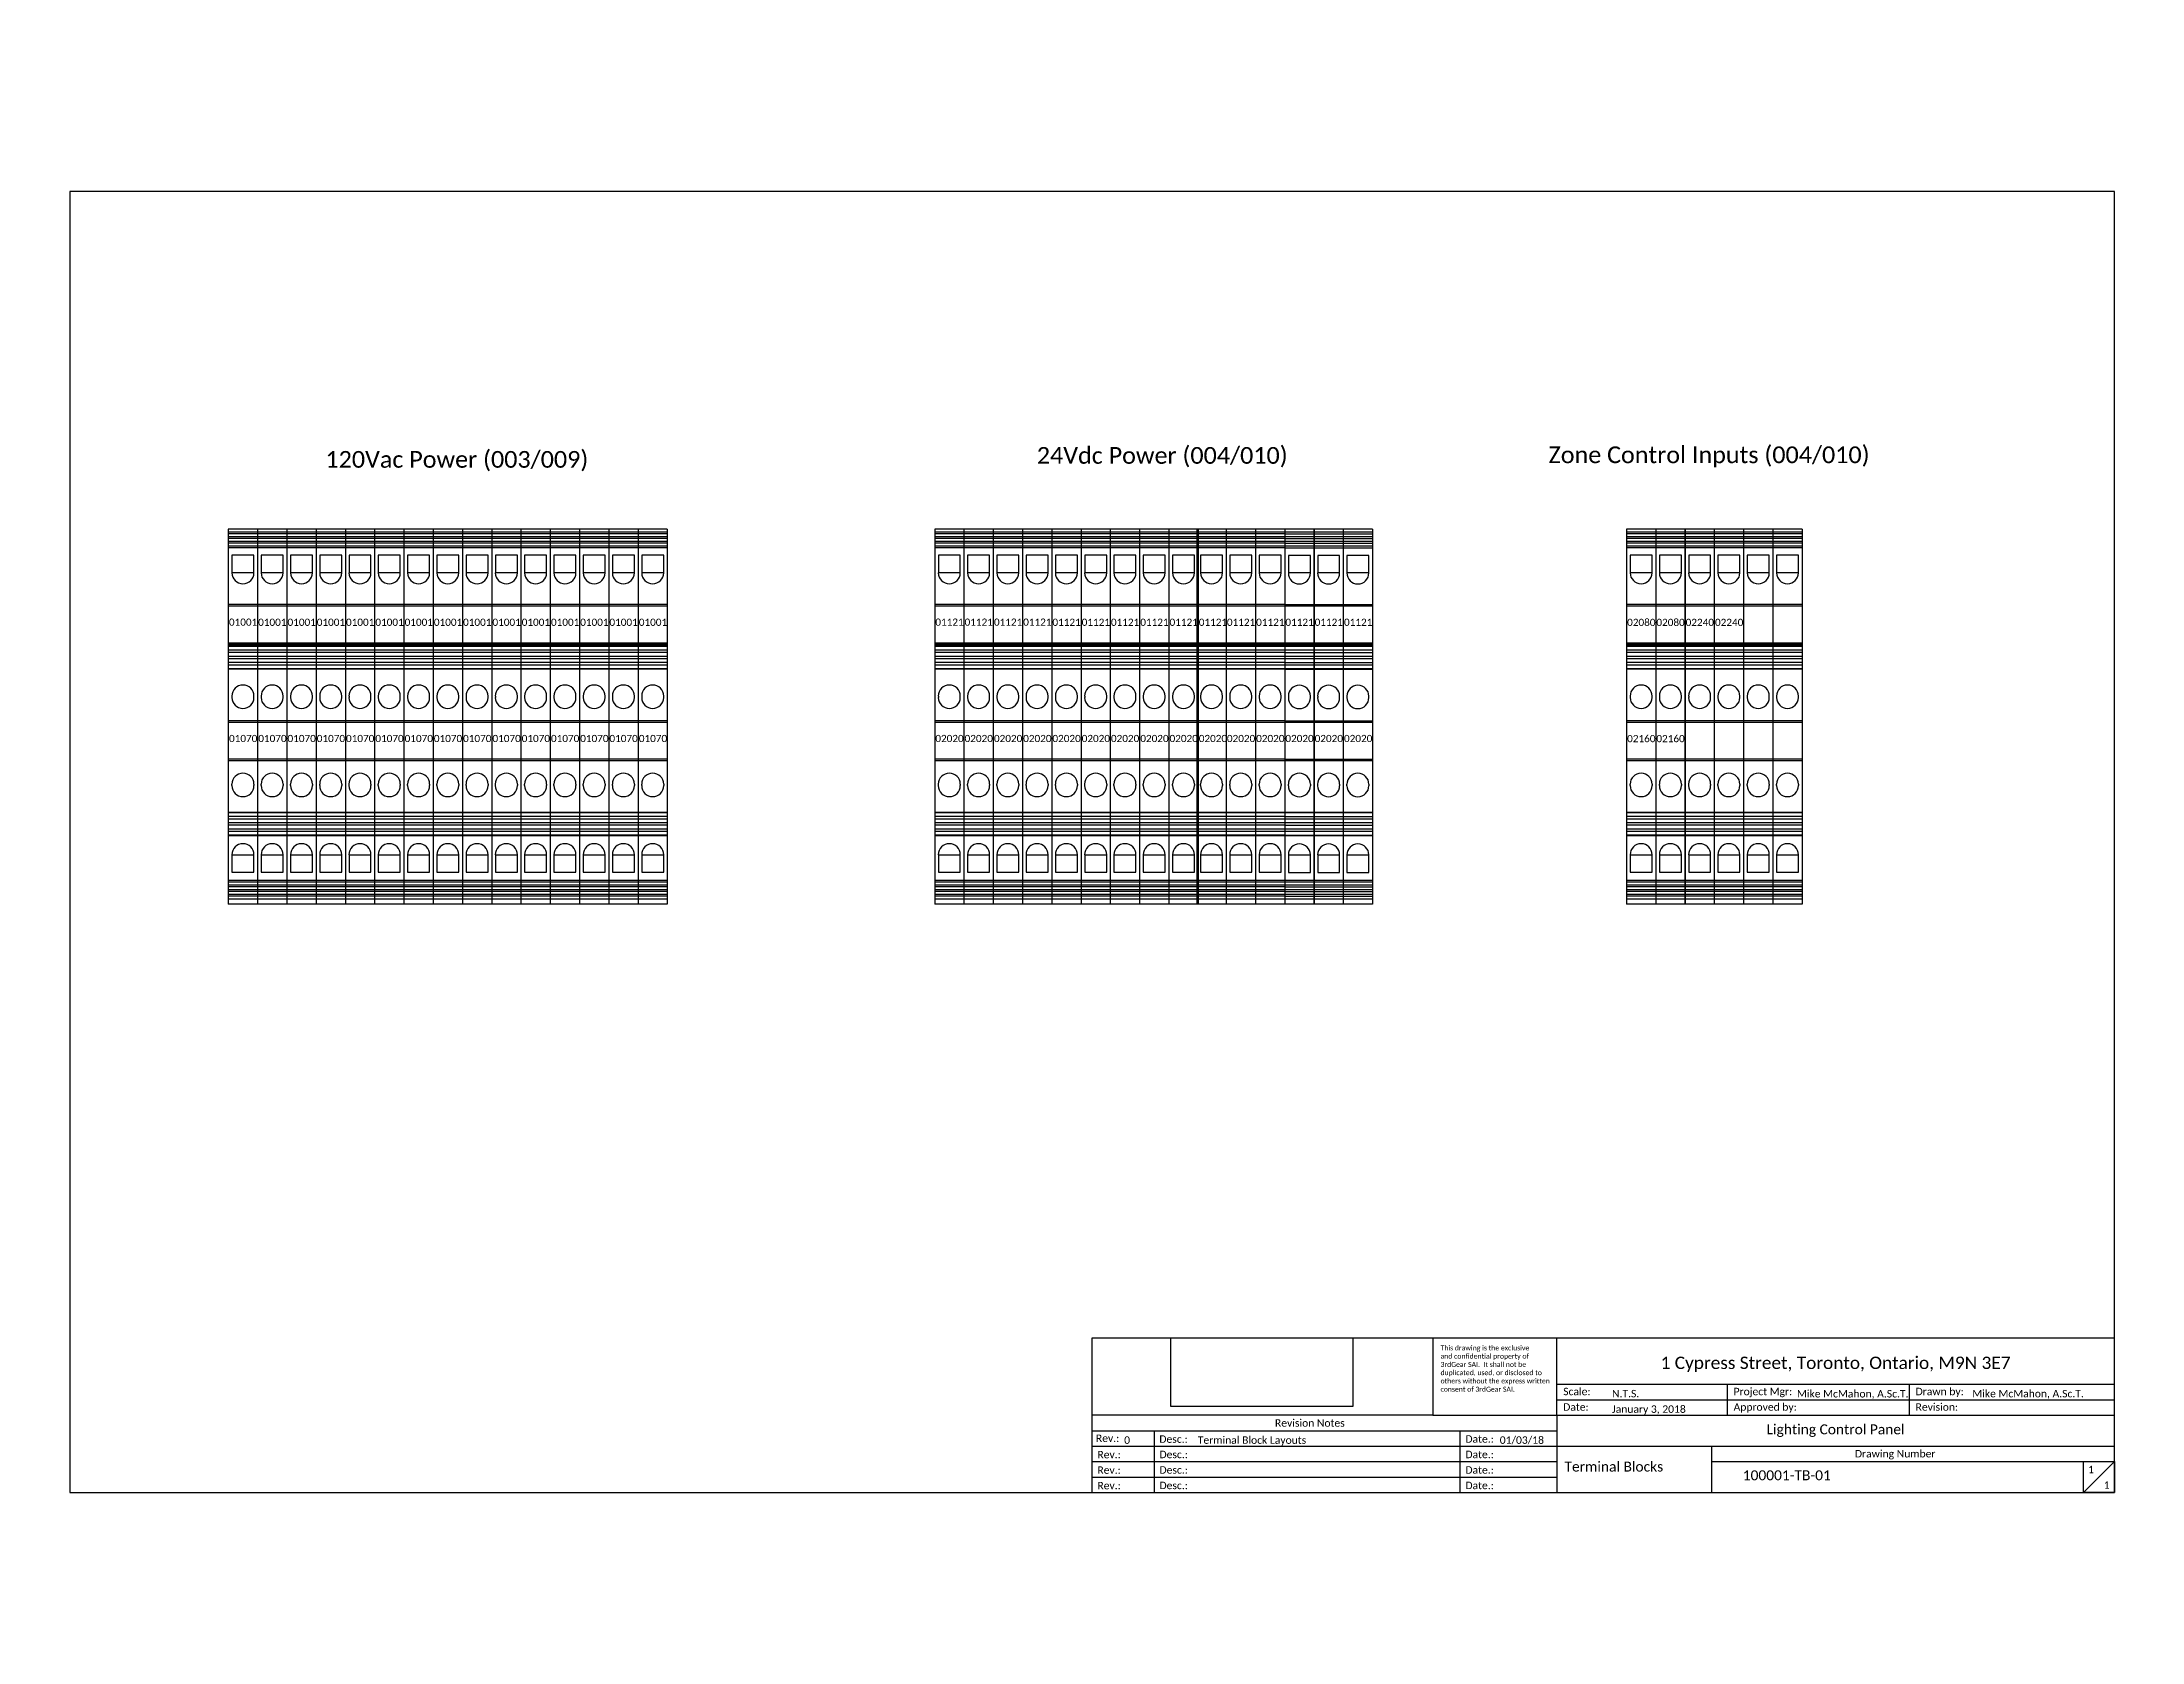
# Paper-space layout 'Layout1' of a CAD drawing. Header units: inches. Extents: x 0.1 to 10.6, y 0.1 to 8.1.
# The model-space entities are those that its viewports show. They can reach past a viewport. Long polylines and large blocks are cut down to what shows.
import ezdxf

# ---------------------------------------------------------------- set-up
doc = ezdxf.new("R2010")
doc.units = ezdxf.units.IN
doc.header["$LTSCALE"] = 0.5
doc.header["$MEASUREMENT"] = 0
doc.layers.get('0').update_dxf_attribs({"plot": 0})
for name, color, linetype in [('AC Wiring', 7, 'Continuous'), ('Images', 7, 'Continuous'), ('Physical Devices', 7, 'Continuous'), ('Title Block', 7, 'Continuous')]:
    doc.layers.add(name, color=color, linetype=linetype)
doc.layers.get('0').off()
doc.styles.add('Electrical1', font='Calibril.ttf')
picture_1 = doc.add_image_def('image1.png', size_in_pixel=(3549, 1339))

# ---------------------------------------------------------------- blocks, each defined once
blk = doc.blocks.new('A$C1595963731')
for p, q in [((0, 0), (0, 5)), ((0.6, 5), (0, 5)), ((0.83, 5), (0.6, 5)), ((0.83, 0), (0.83, 5)), ((1.32, 5), (0.83, 5)), ((1.32, 0), (1.32, 5)), ((1.63, 5), (1.32, 5)), ((1.63, 0), (1.63, 5)), ((2.13, 5), (1.63, 5)), ((2.13, 0), (2.13, 5)), ((2.44, 5), (2.13, 5)), ((2.44, 0), (2.44, 5)), ((2.93, 5), (2.44, 5)), ((2.93, 0), (2.93, 5)), ((3.24, 5), (2.93, 5)), ((3.24, 0), (3.24, 5)), ((3.73, 5), (3.24, 5)), ((3.73, 0), (3.73, 5)), ((4.03, 5), (3.73, 5)), ((4.03, 0), (4.03, 5)), ((11.66, 5), (4.03, 5)), ((8.42, 4.37), (5.42, 4.37)), ((5.42, 4.37), (5.42, 0.62)), ((8.42, 4.37), (8.42, 0.62)), ((11.66, 0), (11.66, 5)), ((11.75, 5), (11.66, 5)), ((11.75, 0), (11.75, 5)), ((12.4, 5), (11.75, 5)), ((12.4, 0), (12.4, 5)), ((12.81, 5), (12.4, 5)), ((12.81, 0), (12.81, 5)), ((13.46, 5), (12.81, 5)), ((13.46, 0), (13.46, 5)), ((13.87, 5), (13.46, 5)), ((13.87, 0), (13.87, 5)), ((14.52, 5), (13.87, 5)), ((14.52, 0), (14.52, 5)), ((14.93, 5), (14.52, 5)), ((14.93, 0), (14.93, 5)), ((15.58, 5), (14.93, 5)), ((15.58, 0), (15.58, 5)), ((15.66, 5), (15.58, 5)), ((15.66, 0), (15.66, 5)), ((24.48, 5), (15.66, 5)), ((20.23, 4.37), (20.48, 4.37)), ((24.48, 0), (24.48, 5)), ((24.73, 5), (24.48, 5)), ((24.73, 0), (24.73, 5)), ((31.03, 5), (24.73, 5)), ((31.03, 0), (31.03, 5)), ((31.28, 5), (31.03, 5)), ((40.1, 5), (31.28, 5)), ((31.28, 0), (31.28, 5)), ((35.53, 4.37), (35.28, 4.37)), ((40.1, 0), (40.1, 5)), ((40.18, 5), (40.1, 5)), ((40.18, 0), (40.18, 5)), ((40.83, 5), (40.18, 5)), ((40.83, 0), (40.83, 5)), ((41.24, 5), (40.83, 5)), ((41.24, 0), (41.24, 5)), ((41.89, 5), (41.24, 5)), ((41.89, 0), (41.89, 5)), ((42.3, 5), (41.89, 5)), ((42.3, 0), (42.3, 5)), ((42.95, 5), (42.3, 5)), ((42.95, 0), (42.95, 5)), ((43.36, 5), (42.95, 5)), ((43.36, 0), (43.36, 5)), ((44.01, 5), (43.36, 5)), ((44.01, 0), (44.01, 5)), ((44.1, 5), (44.01, 5)), ((44.1, 0), (44.1, 5)), ((44.34, 5), (44.1, 5)), ((44.34, 0), (44.34, 5)), ((44.59, 5), (44.34, 5)), ((44.59, 0), (44.59, 5)), ((50.89, 5), (44.59, 5)), ((50.89, 0), (50.89, 5)), ((51.14, 5), (50.89, 5)), ((51.14, 0), (51.14, 5)), ((60.83, 5), (51.14, 5)), ((59.58, 4.37), (56.58, 4.37)), ((56.58, 0.62), (56.58, 4.37)), ((59.58, 0.62), (59.58, 4.37)), ((60.83, 0), (60.83, 5)), ((61.13, 5), (60.83, 5)), ((61.13, 0), (61.13, 5)), ((61.62, 5), (61.13, 5)), ((61.62, 0), (61.62, 5)), ((61.93, 5), (61.62, 5)), ((61.93, 0), (61.93, 5)), ((62.42, 5), (61.93, 5)), ((62.42, 0), (62.42, 5)), ((62.73, 5), (62.42, 5)), ((62.73, 0), (62.73, 5)), ((63.23, 5), (62.73, 5)), ((63.23, 0), (63.23, 5)), ((63.54, 5), (63.23, 5)), ((63.54, 0), (63.54, 5)), ((64.03, 5), (63.54, 5)), ((64.03, 0), (64.03, 5)), ((0.6, 0), (0, 0)), ((0.83, 0), (0.6, 0)), ((1.32, 0), (0.83, 0)), ((1.63, 0), (1.32, 0)), ((2.13, 0), (1.63, 0)), ((2.44, 0), (2.13, 0)), ((2.93, 0), (2.44, 0)), ((3.24, 0), (2.93, 0)), ((3.73, 0), (3.24, 0)), ((4.03, 0), (3.73, 0)), ((11.66, 0), (4.03, 0)), ((5.42, 0.62), (8.42, 0.62)), ((11.75, 0), (11.66, 0)), ((12.4, 0), (11.75, 0)), ((12.81, 0), (12.4, 0)), ((13.46, 0), (12.81, 0)), ((13.87, 0), (13.46, 0)), ((14.52, 0), (13.87, 0)), ((14.93, 0), (14.52, 0)), ((15.58, 0), (14.93, 0)), ((15.66, 0), (15.58, 0)), ((24.48, 0), (15.66, 0)), ((20.48, 0.62), (20.23, 0.62)), ((24.73, 0), (24.48, 0)), ((31.03, 0), (24.73, 0)), ((31.28, 0), (31.03, 0)), ((40.1, 0), (31.28, 0)), ((35.28, 0.62), (35.53, 0.62)), ((40.18, 0), (40.1, 0)), ((40.83, 0), (40.18, 0)), ((41.24, 0), (40.83, 0)), ((41.89, 0), (41.24, 0)), ((42.3, 0), (41.89, 0)), ((42.95, 0), (42.3, 0)), ((43.36, 0), (42.95, 0)), ((44.01, 0), (43.36, 0)), ((44.1, 0), (44.01, 0)), ((44.34, 0), (44.1, 0)), ((44.59, 0), (44.34, 0)), ((50.89, 0), (44.59, 0)), ((51.14, 0), (50.89, 0)), ((60.83, 0), (51.14, 0)), ((56.58, 0.62), (59.58, 0.62)), ((61.13, 0), (60.83, 0)), ((61.62, 0), (61.13, 0)), ((61.93, 0), (61.62, 0)), ((62.42, 0), (61.93, 0)), ((62.73, 0), (62.42, 0)), ((63.23, 0), (62.73, 0)), ((63.54, 0), (63.23, 0)), ((64.03, 0), (63.54, 0))]:
    blk.add_line(p, q)
for centre, start, end in [((8.42, 2.5), 270, 90), ((20.23, 2.5), 90, 270), ((20.48, 2.5), 270, 90), ((35.28, 2.5), 90, 270), ((35.53, 2.5), 270, 90), ((56.58, 2.5), 90, 270)]:
    blk.add_arc(centre, 1.88, start, end)

msp = doc.modelspace()

# ---------------------------------------------------------------- linework, layer by layer
at = {"layer": 'AC Wiring', "ltscale": 0.1}
for p, q in [((0, 11), (0, 0)), ((17.031, 11), (17.031, 0))]:
    msp.add_line(p, q, dxfattribs=at)
at = {"layer": 'Title Block'}
for p, q in [((16.75, 10.75), (0.25, 10.75)), ((0.25, 10.75), (0.25, 0.25)), ((16.75, 0.25), (16.75, 10.75)), ((8.5, 0.25), (8.5, 1.5)), ((8.5, 1.5), (16.75, 1.5)), ((11.25, 1.5), (11.25, 0.875)), ((12.25, 0.875), (12.25, 1.5)), ((12.25, 1.125), (16.75, 1.125)), ((13.625, 1.125), (13.625, 0.875)), ((15.094, 1.125), (15.094, 0.875)), ((11.25, 0.875), (8.5, 0.875)), ((11.25, 0.875), (12.25, 0.875)), ((12.25, 1), (16.75, 1)), ((12.25, 0.875), (12.25, 0.25)), ((12.25, 0.875), (16.75, 0.875)), ((8.5, 0.75), (12.25, 0.75)), ((9, 0.75), (9, 0.25)), ((11.469, 0.75), (11.469, 0.25)), ((8.5, 0.625), (12.25, 0.625)), ((12.25, 0.625), (16.75, 0.625)), ((13.5, 0.625), (13.5, 0.25)), ((8.5, 0.5), (12.25, 0.5)), ((8.5, 0.375), (12.25, 0.375)), ((13.5, 0.5), (16.75, 0.5)), ((16.75, 0.5), (16.5, 0.25)), ((0.25, 0.25), (16.75, 0.25))]:
    msp.add_line(p, q, dxfattribs=at)
msp.add_lwpolyline([(16.75, 0.25), (16.5, 0.25), (16.5, 0.5), (16.75, 0.5)], close=True, dxfattribs=at)

# ---------------------------------------------------------------- block references
at = {"layer": 'AC Wiring', "ltscale": 0.1, "xscale": 0.047244, "yscale": 0.047244, "zscale": 0.047244, "rotation": 90}
for p in [(1.765, 5), (2.001, 5), (2.238, 5), (2.474, 5), (2.71, 5), (2.946, 5), (3.183, 5), (3.419, 5), (3.655, 5), (3.891, 5), (4.127, 5), (4.364, 5), (4.6, 5), (4.836, 5), (5.072, 5), (7.466, 5), (7.702, 5), (7.938, 5), (8.174, 5), (8.411, 5), (8.647, 5), (8.883, 5), (9.119, 5), (9.356, 5), (9.582, 5), (9.818, 5), (10.055, 5), (10.291, 4.999), (10.527, 4.999), (10.763, 4.999), (13.049, 5), (13.285, 5), (13.521, 5), (13.757, 5), (13.994, 5), (14.23, 5)]:
    msp.add_blockref('A$C1595963731', p, dxfattribs=at)

# ---------------------------------------------------------------- texts
at = {"layer": 'AC Wiring', "ltscale": 0.5, "char_height": 0.0579, "width": 0.09122, "attachment_point": 1, "style": 'Electrical1'}
for s, insert in [('{01001}', (1.534, 7.304)), ('{01001}', (1.77, 7.303)), ('{01001}', (2.007, 7.303)), ('{01001}', (2.243, 7.303)), ('{01001}', (2.479, 7.303)), ('{01001}', (2.716, 7.303)), ('{01001}', (2.952, 7.303)), ('{01001}', (3.188, 7.303)), ('{01001}', (3.424, 7.303)), ('{01001}', (3.661, 7.303)), ('{01001}', (3.897, 7.303)), ('{01001}', (4.133, 7.303)), ('{01001}', (4.369, 7.303)), ('{01001}', (4.605, 7.303)), ('{01001}', (4.842, 7.303)), ('{01121}', (7.235, 7.304)), ('{01121}', (7.471, 7.304)), ('{01121}', (7.708, 7.304)), ('{01121}', (7.944, 7.304)), ('{01121}', (8.18, 7.303)), ('{01121}', (8.416, 7.303)), ('{01121}', (8.652, 7.303)), ('{01121}', (8.889, 7.303)), ('{01121}', (9.125, 7.303)), ('{01121}', (9.361, 7.303)), ('{01121}', (9.588, 7.303)), ('{01121}', (9.824, 7.303)), ('{01121}', (10.06, 7.303)), ('{01121}', (10.296, 7.303)), ('{01121}', (10.533, 7.303)), ('{02080}', (12.818, 7.302)), ('{02080}', (13.054, 7.302)), ('{02240}', (13.29, 7.302)), ('{02240}', (13.527, 7.302)), ('{01070}', (1.535, 6.365)), ('{01070}', (1.771, 6.365)), ('{01070}', (2.007, 6.365)), ('{01070}', (2.243, 6.365)), ('{01070}', (2.479, 6.365)), ('{01070}', (2.716, 6.365)), ('{01070}', (2.952, 6.365)), ('{01070}', (3.188, 6.365)), ('{01070}', (3.424, 6.365)), ('{01070}', (3.661, 6.365)), ('{01070}', (3.897, 6.365)), ('{01070}', (4.133, 6.365)), ('{01070}', (4.369, 6.365)), ('{01070}', (4.605, 6.365)), ('{01070}', (4.842, 6.365)), ('{02020}', (7.235, 6.365)), ('{02020}', (7.471, 6.365)), ('{02020}', (7.708, 6.365)), ('{02020}', (7.944, 6.365)), ('{02020}', (8.18, 6.365)), ('{02020}', (8.416, 6.365)), ('{02020}', (8.652, 6.365)), ('{02020}', (8.889, 6.365)), ('{02020}', (9.125, 6.365)), ('{02020}', (9.361, 6.365)), ('{02020}', (9.588, 6.365)), ('{02020}', (9.824, 6.365)), ('{02020}', (10.06, 6.365)), ('{02020}', (10.296, 6.365)), ('{02020}', (10.533, 6.365)), ('{02160}', (12.818, 6.364)), ('{02160}', (13.054, 6.364))]:
    msp.add_mtext(s, dxfattribs=dict(at, insert=insert))
at = {"layer": 'Physical Devices', "ltscale": 0.1, "style": 'Electrical1'}
for s, p in [('120Vac Power (003/009)', (2.313, 8.521)), ('24Vdc Power (004/010)', (8.054, 8.553)), ('Zone Control Inputs (004/010)', (12.184, 8.558))]:
    msp.add_text(s, height=0.135, dxfattribs=at).set_placement(p)
at = {"layer": 'Physical Devices', "insert": (14.5, 1.285), "char_height": 0.1, "width": 4.5, "attachment_point": 5, "style": 'Electrical1'}
msp.add_mtext('{1 Cypress Street, Toronto, Ontario, M9N 3E7}', dxfattribs=at)
at = {"layer": 'Title Block', "style": 'Electrical1'}
for s, insert, char_height, width, attachment_point in [('{This drawing is the exclusive\\Pand confidential property of\\P3rdGear SAI.  It shall not be \\Pduplicated, used, or disclosed to \\Pothers without the express written \\Pconsent of 3rdGear SAI.}', (11.312, 1.438), 0.04, 1.25, 1), ('Scale:', (12.302, 1.096), 0.06, 1.375, 1), ('N.T.S.', (12.696, 1.079), 0.06, 0.26017, 1), ('Project Mgr:', (13.677, 1.096), 0.06, 1.375, 1), ('{Mike McMahon, A.Sc.T.}', (14.188, 1.078), 0.06, 0.99227, 1), ('Drawn by:', (15.146, 1.096), 0.06, 1.375, 1), ('Mike McMahon, A.Sc.T.', (15.603, 1.079), 0.06, 0.99227, 1), ('Date:', (12.302, 0.971), 0.06, 1.375, 1), ('{January 3, 2018}', (12.696, 0.954), 0.06, 0.86601, 1), ('Approved by:', (13.677, 0.971), 0.06, 1.375, 1), ('Revision:', (15.146, 0.971), 0.06, 1.375, 1), ('Rev.:', (8.531, 0.719), 0.06, 0.1875, 1), ('{0}', (8.759, 0.704), 0.06, 0.26017, 1), ('Desc.:', (9.043, 0.712), 0.06, 0.1875, 1), ('{Terminal Block Layouts}', (9.353, 0.704), 0.06, 1.58476, 1), ('Revision Notes', (9.976, 0.842), 0.06, 1.375, 1), ('Date.:', (11.513, 0.713), 0.06, 0.1875, 1), ('{01/03/18}', (11.79, 0.704), 0.06, 0.26017, 1), ('{Lighting Control Panel}', (14.5, 0.75), 0.08, 1.93654, 5), ('Rev.:', (8.543, 0.587), 0.06, 0.1875, 1), ('Desc.:', (9.044, 0.588), 0.06, 0.1875, 1), ('Date.:', (11.513, 0.588), 0.06, 0.1875, 1), ('Drawing Number', (14.656, 0.594), 0.06, 1.375, 1), ('Rev.:', (8.543, 0.462), 0.06, 0.1875, 1), ('Desc.:', (9.044, 0.463), 0.06, 0.1875, 1), ('Date.:', (11.513, 0.463), 0.06, 0.1875, 1), ('{Terminal Blocks}', (12.312, 0.5), 0.08, 1.21875, 1), ('{100001-TB-01}', (13.751, 0.43), 0.08, 1.21875, 1), ('1', (16.562, 0.437), 0.06, 0.125, 5), ('{1}', (16.688, 0.311), 0.06, 0.125, 5), ('Rev.:', (8.543, 0.337), 0.06, 0.1875, 1), ('Desc.:', (9.044, 0.338), 0.06, 0.1875, 1), ('Date.:', (11.513, 0.338), 0.06, 0.1875, 1)]:
    msp.add_mtext(s, dxfattribs=dict(at, insert=insert, char_height=char_height, width=width, attachment_point=attachment_point))

# ---------------------------------------------------------------- pictures from other files: only their frames are drawn
at = {"layer": 'Images'}
image = msp.add_image(picture_1, insert=(9.135, 0.946), size_in_units=(1.468, 0.554), dxfattribs=at)
image.dxf.flags = 15

psp = doc.layouts.get("Layout1")

# ---------------------------------------------------------------- viewports
at = {"layer": '0'}
psp.add_viewport(center=(5.345, 4.1), size=(10.5, 8), view_center_point=(8.5, 5.5), view_height=12.9122, dxfattribs=at)

doc.saveas('drawing.dxf')
